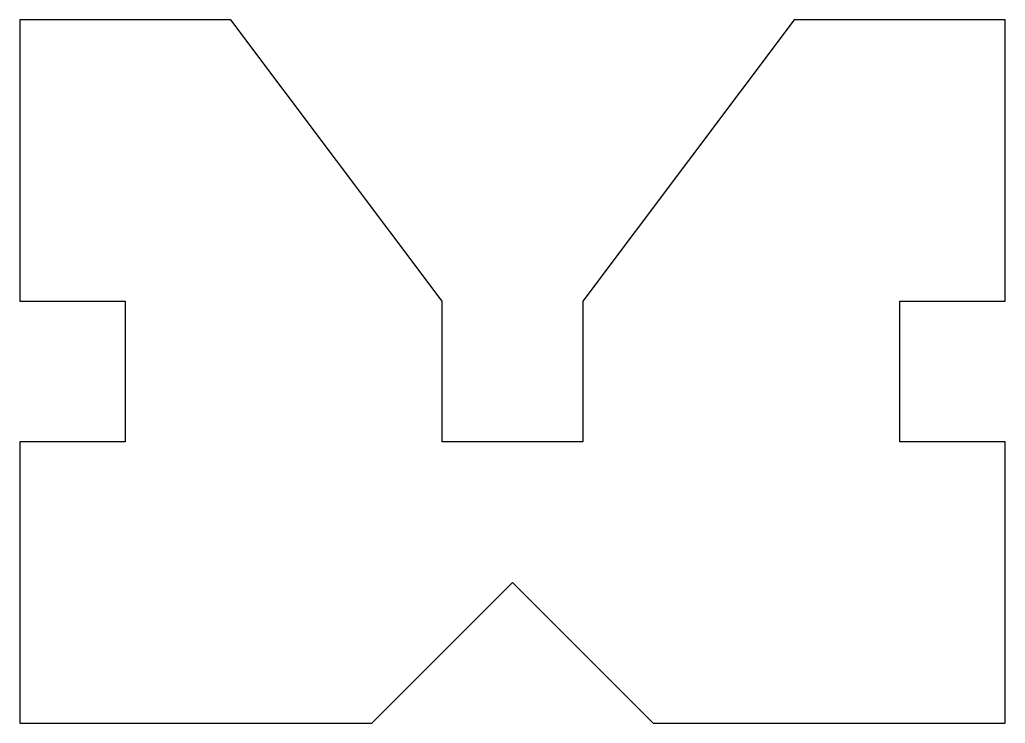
# Model space of a CAD drawing. Header units: millimetres. Extents: x 0 to 140, y 0 to 100.
import ezdxf

# ---------------------------------------------------------------- set-up
doc = ezdxf.new("R2010")
doc.units = ezdxf.units.MM

msp = doc.modelspace()

# ---------------------------------------------------------------- linework, layer by layer
for points in [[(0, 0), (50, 0), (70, 20), (90, 0), (140, 0), (140, 40), (125, 40), (125, 60), (140, 60), (140, 100), (110, 100)], [(110, 100), (80, 60), (80, 40), (60, 40), (60, 60), (30, 100), (0, 100), (0, 60), (15, 60), (15, 40), (0, 40), (0, 0)]]:
    msp.add_lwpolyline(points)

doc.saveas('drawing.dxf')
